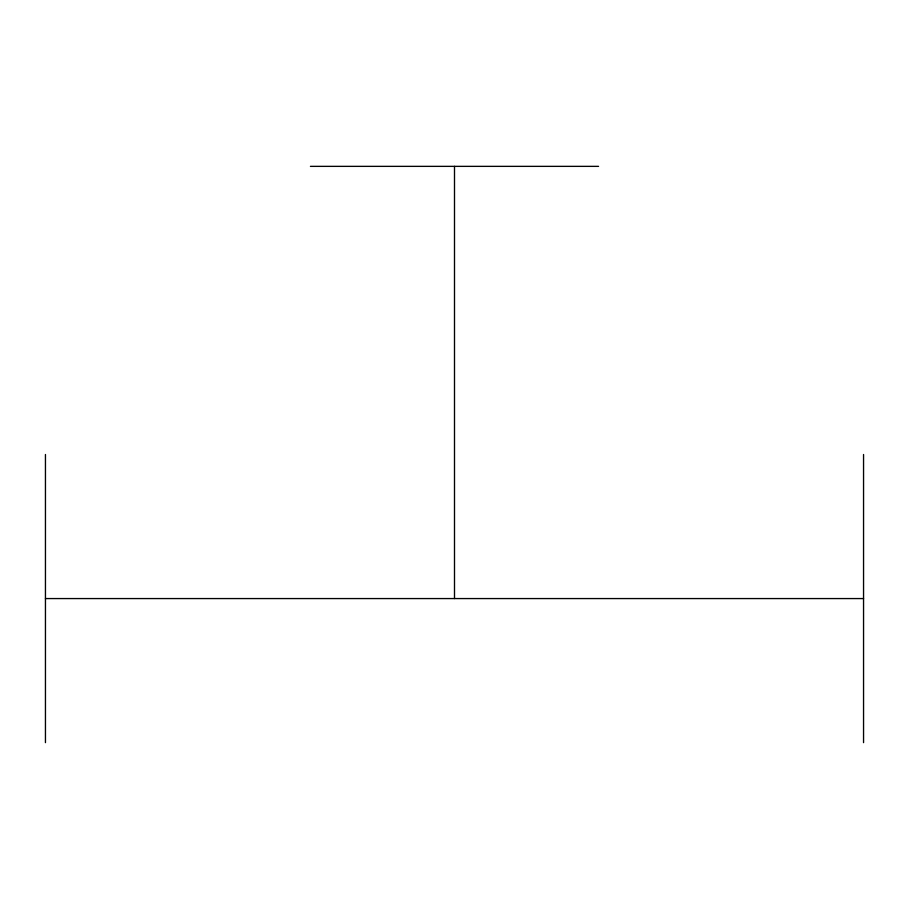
<?xml version="1.0" encoding="UTF-8"?>
<svg xmlns="http://www.w3.org/2000/svg" width="909" height="909" viewBox="0 0 909 909"><rect width="100%" height="100%" fill="white"/><g stroke="black" fill="none" stroke-linecap="round" stroke-linejoin="round"><path stroke-width="1.36" d="M310.435 166.358L598.565 166.358M45.45 598.565L863.55 598.565M863.55 454.5L863.55 742.642M454.5 166.358L454.5 598.565M45.45 454.5L45.45 742.642"/></g></svg>
